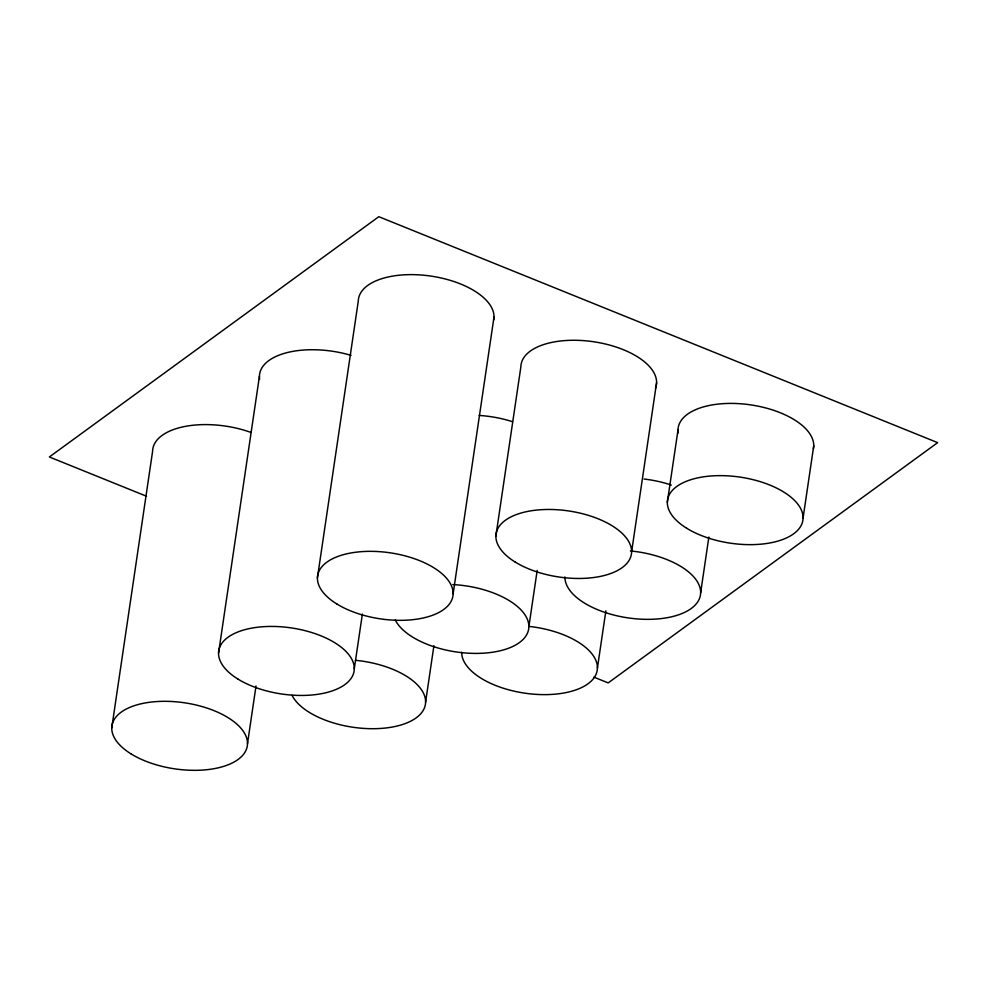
<?xml version="1.0" encoding="UTF-8"?>
<svg xmlns="http://www.w3.org/2000/svg" width="987" height="987" viewBox="0 0 987 987"><rect width="100%" height="100%" fill="white"/><g stroke="black" fill="none" stroke-linecap="round" stroke-linejoin="round"><path stroke-width="1.48" d="M111.753 727.912L152.615 451.207A68.424 33.385 8.4 0 1 251.068 432.479M218.559 653.036L259.421 376.331M247.49 743.717L256.015 685.94M317.407 577.938L358.269 301.22A68.424 33.385 8.4 0 1 429.703 275.916A68.424 33.385 8.4 0 1 493.697 319.924M354.284 668.841L362.365 614.111M425.594 702.102L433.922 645.708M453.144 593.742L494.006 317.037M495.881 536.064L520.865 366.868A68.424 33.385 8.4 0 1 595.26 341.995A68.424 33.385 8.4 0 1 655.454 388.385M528.859 626.807L537.187 570.4M461.694 652.222A68.424 33.385 8.4 0 0 528.933 693.713A68.424 33.385 8.4 0 0 597.419 668.026L605.87 610.842M631.606 551.869L656.589 382.672M667.335 502.235L678.007 430.011M700.647 592.743L708.863 537.064M803.073 518.039L813.744 445.816M146.545 496.251L49.35 456.969L378.811 216.696L937.65 442.645L608.189 682.905L593.903 677.131M259.618 379.279A68.424 33.385 8.4 0 1 351.064 355.369M530.167 626.535A68.424 33.385 8.4 0 1 597.419 668.026M644.055 479.028A68.424 33.385 8.4 0 1 671.345 485.061M630.446 550.943A68.424 33.385 8.4 0 1 700.634 591.768A68.424 33.385 8.4 0 1 633.136 618.541A68.424 33.385 8.4 0 1 564.909 576.939M678.205 432.96A68.424 33.385 8.4 0 1 746.493 404.325A68.424 33.385 8.4 0 1 813.436 448.703M355.406 660.303A68.424 33.385 8.4 0 1 425.212 698.154A68.424 33.385 8.4 0 1 369.878 728.677A68.424 33.385 8.4 0 1 292.016 695.267M479.201 415.453A68.424 33.385 8.4 0 1 512.512 421.696M452.737 584.563A68.424 33.385 8.4 0 1 527.934 620.848A68.424 33.385 8.4 0 1 475.08 653.406A68.424 33.385 8.4 0 1 395.269 619.959M237.99 679.105A68.424 33.385 8.4 0 0 351.816 677.267A68.424 33.385 8.4 0 0 269.451 626.449A68.424 33.385 8.4 0 0 237.99 679.105M686.779 528.304A68.424 33.385 8.4 0 0 800.605 526.466A68.424 33.385 8.4 0 0 718.24 475.648A68.424 33.385 8.4 0 0 686.779 528.304M515.313 562.121A68.424 33.385 8.4 0 0 629.138 560.283A68.424 33.385 8.4 0 0 546.773 509.477A68.424 33.385 8.4 0 0 515.313 562.121M131.197 753.982A68.424 33.385 8.4 0 0 245.023 752.143A68.424 33.385 8.4 0 0 162.658 701.325A68.424 33.385 8.4 0 0 131.197 753.982M336.851 603.995A68.424 33.385 8.4 0 0 450.664 602.156A68.424 33.385 8.4 0 0 368.311 551.351A68.424 33.385 8.4 0 0 336.851 603.995"/></g></svg>
